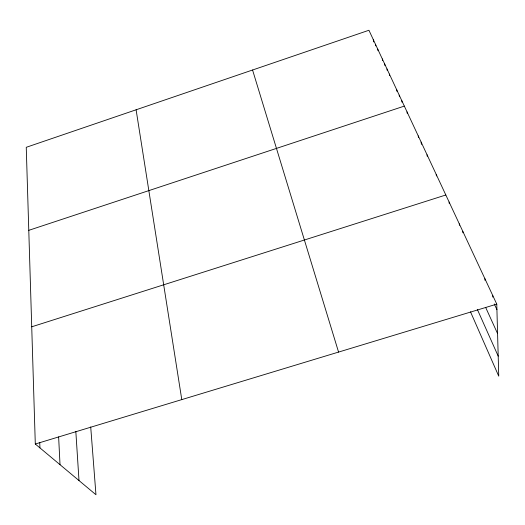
<?xml version="1.0" encoding="UTF-8"?>
<svg xmlns="http://www.w3.org/2000/svg" width="525" height="525" viewBox="0 0 525 525"><rect width="100%" height="100%" fill="white"/><g stroke="black" fill="none" stroke-linecap="round" stroke-linejoin="round"><path stroke-width="0.79" d="M28.783 230.337L404.335 106.103M31.723 326.806L445.823 194.992M35.3 444.019L496.768 304.119L368.931 30.26L26.25 147.308L35.3 444.019L95.963 494.74L90.713 426.943M494.268 303.955L496.919 309.665M485.664 307.427L497.582 333.611M477.409 309.56L498.199 356.134M470.492 311.798L498.75 376.169L496.768 304.119M252.564 70.009L338.566 352.085M373.288 39.598L373.695 41.941M375.506 44.356L375.775 45.911M377.751 49.16L378.013 50.722M382.325 58.951L382.581 60.513M384.648 63.938L384.904 65.494M387.004 68.985L387.253 70.54M389.392 74.091L389.635 75.646M136.1 109.784L181.781 399.61M396.723 89.795L396.959 91.35M399.223 95.163L399.459 96.712M401.763 100.597L401.992 102.145M407.039 111.897L407.262 113.446M418.235 135.89L418.438 137.425M421.135 142.091L421.431 144.388M427.048 154.763L427.232 156.286M436.236 174.444L436.406 175.96M449.118 202.04L449.262 203.529M459.283 223.827L459.408 225.297M462.781 231.308L462.892 232.772M75.823 431.399L79.006 480.559M58.629 436.892L60.021 464.691M484.897 278.696L484.975 280.311M492.745 295.509L492.804 297.104M39.749 442.562L39.933 447.897"/></g></svg>
